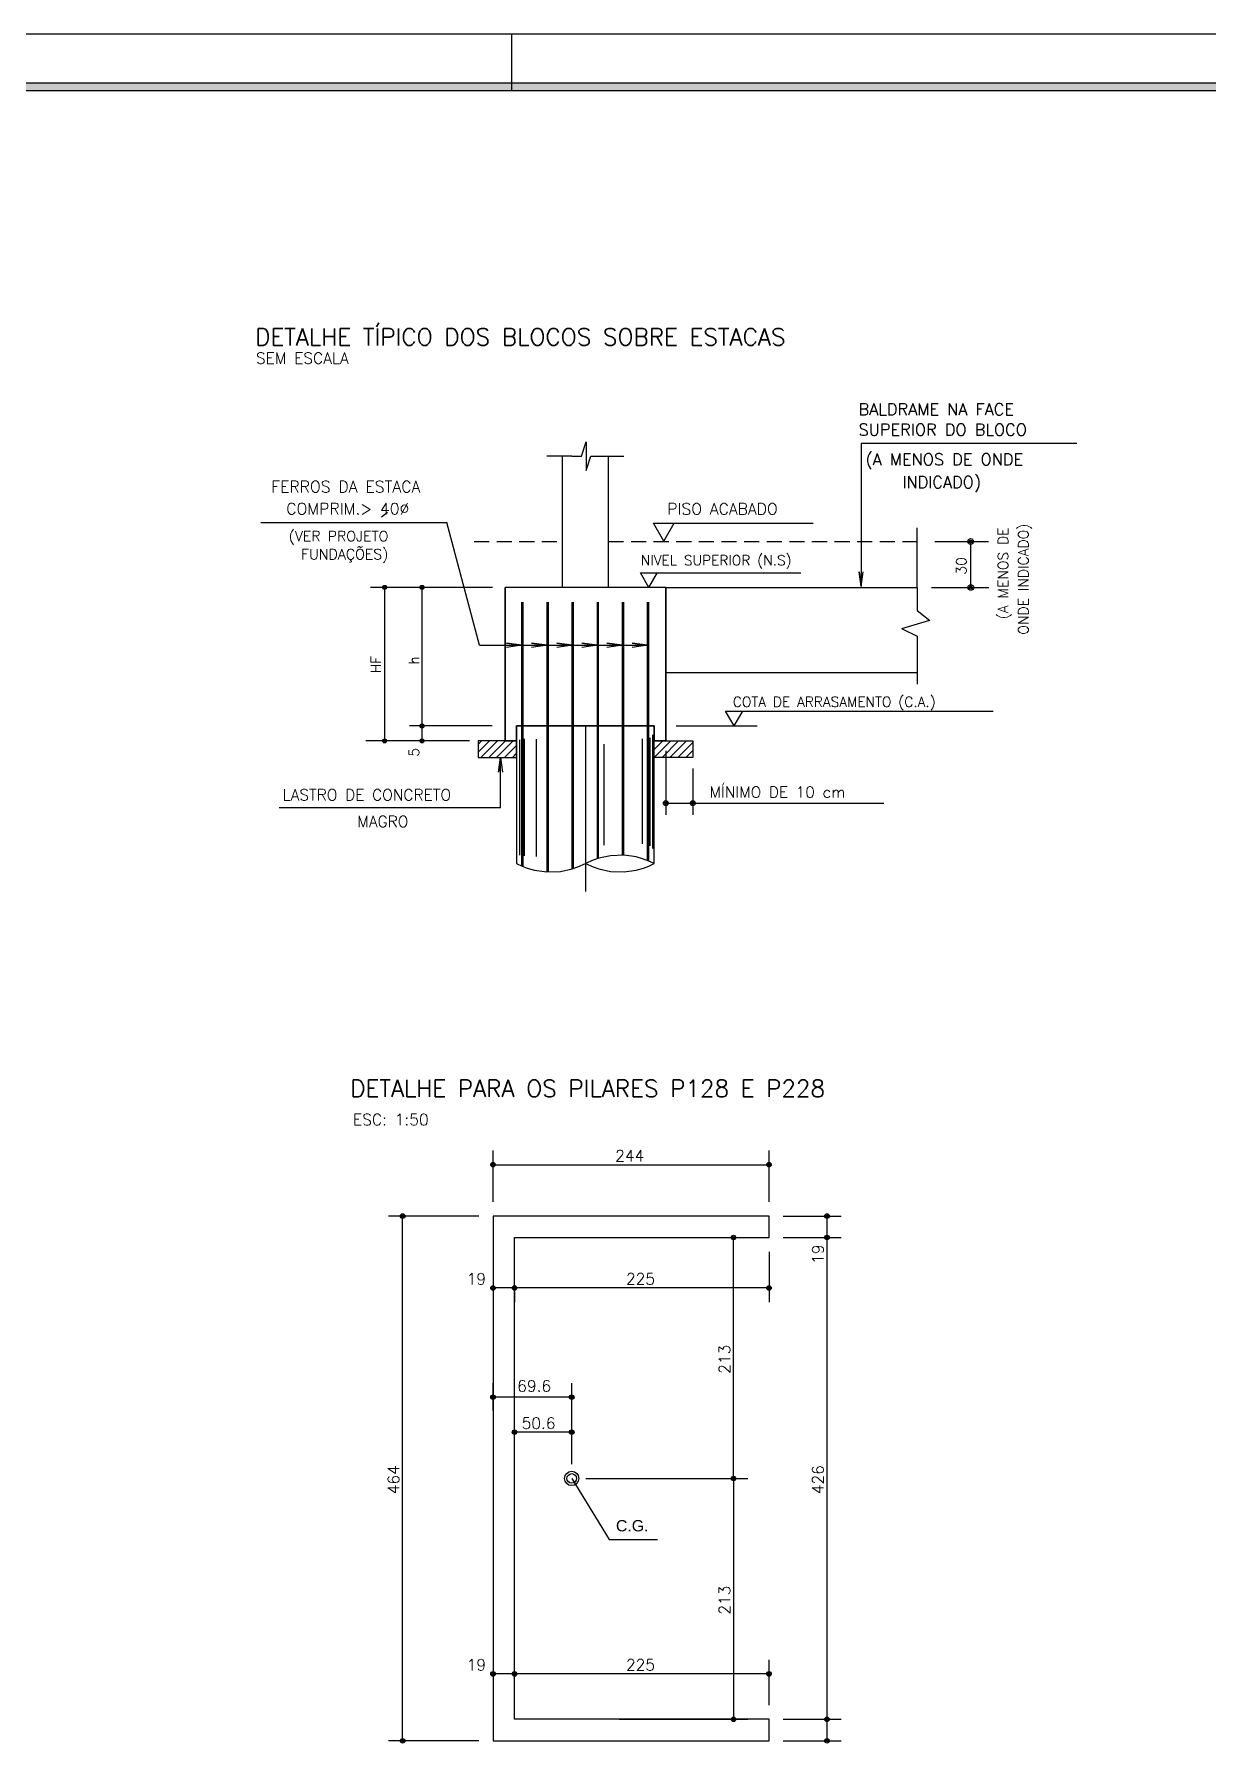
# Model space of a CAD drawing. Extents: x -5956 to 5211, y -572 to 5735.
# Drawn here: x 1803 to 3360, y 3465 to 5735 of the extents above; entities that cross this region are included whole.
import ezdxf

# ---------------------------------------------------------------- set-up
doc = ezdxf.new("R2010")
doc.units = 0
doc.header["$LTSCALE"] = 100
doc.header["$MEASUREMENT"] = 0
doc.linetypes.add('ESTILO_TQS_0002', pattern=[0.3, 0.2, -0.1])
doc.layers.get('0').update_dxf_attribs({"color": 245, "linetype": 'CONTINUOUS'})
for name, color, linetype in [('01', 7, 'CONTINUOUS'), ('120', 7, 'CONTINUOUS'), ('153', 7, 'CONTINUOUS'), ('16', 5, 'CONTINUOUS'), ('18', 4, 'CONTINUOUS'), ('2', 5, 'CONTINUOUS'), ('210', 7, 'ESTILO_TQS_0002'), ('220', 3, 'CONTINUOUS'), ('221', 102, 'CONTINUOUS')]:
    doc.layers.add(name, color=color, linetype=linetype)
doc.styles.get("Standard").update_dxf_attribs({"font": 'ROMANS.SHX'})
doc.styles.add('TQS_ARIAL', font='arial.ttf')

msp = doc.modelspace()

# ---------------------------------------------------------------- linework, layer by layer
for p, q in [((2436.288708, 5735.409286), (2436.288708, 5660.409286)), ((2529.113014, 5175.703693), (2535.481359, 5194.808801)), ((2535.481359, 5194.808801), (2535.481359, 5156.598586)), ((2516.376251, 5175.703693), (2483.215614, 5175.703693)), ((2504.037133, 5001.655148), (2504.037133, 5175.703693)), ((2516.376251, 5175.703693), (2529.113014, 5175.703693)), ((2535.481359, 5156.598586), (2541.849741, 5175.703693)), ((2541.849741, 5175.703693), (2554.586467, 5175.703693)), ((2554.586467, 5175.703693), (2585.251318, 5175.703693)), ((2564.959299, 5001.655148), (2564.959299, 5175.703693)), ((2638.524397, 5063.201244), (2624.89793, 5086.801928)), ((2624.89793, 5086.801928), (2836.513424, 5086.801928)), ((2638.524397, 5063.201244), (2652.296425, 5087.055006)), ((2974.572713, 5018.093686), (2974.572713, 5080.682374)), ((2997.730727, 5062.766881), (3069.296838, 5062.766881)), ((3045.626558, 5001.655148), (3045.626558, 5062.766881)), ((2618.595567, 5001.655148), (2607.301975, 5021.215352)), ((2607.301975, 5021.215352), (2820.249415, 5021.215352)), ((2618.595567, 5001.655148), (2630.009798, 5021.425102)), ((2974.572713, 5001.655148), (2974.572713, 5018.093686)), ((2411.184831, 5001.655148), (2249.606972, 5001.655148)), ((2268.221236, 4798.101462), (2268.221236, 5001.655148)), ((2317.766133, 4817.865933), (2317.766133, 5001.655148)), ((2641.147117, 5001.655148), (2974.572713, 5001.655148)), ((2974.572713, 5001.655148), (2974.572713, 4970.944485)), ((2993.469444, 5001.655148), (3069.378094, 5001.655148)), ((2990.958375, 4957.612648), (2953.872615, 4946.64762)), ((2974.352011, 4970.902337), (2991.283299, 4957.744456)), ((2954.41671, 4946.822343), (2974.572713, 4936.953549)), ((2974.572713, 4936.953549), (2974.572713, 4873.358913)), ((2641.147117, 4888.708497), (2974.572713, 4888.708497)), ((2731.749467, 4817.865933), (2720.455875, 4837.427508)), ((2720.455875, 4837.427508), (3075.416474, 4837.427508)), ((2731.749467, 4817.865933), (2743.163698, 4837.637258)), ((2410.8058, 4817.865933), (2301.101648, 4817.865933)), ((2317.766133, 4798.101462), (2317.766133, 4817.865933)), ((2625.746266, 4817.865933), (2443.250164, 4817.865933)), ((2443.250164, 4817.865933), (2443.250164, 4635.369832)), ((2534.498216, 4817.865933), (2534.498216, 4598.101207)), ((2625.746266, 4635.369832), (2625.746266, 4817.865933)), ((2654.805535, 4817.865933), (2762.368837, 4817.865933)), ((2380.872936, 4798.101462), (2243.379015, 4798.101462)), ((2443.250164, 4798.101462), (2392.144074, 4798.101462)), ((2392.144074, 4798.101462), (2392.144074, 4776.046416)), ((2392.144074, 4782.938627), (2407.306909, 4798.101462)), ((2392.144074, 4793.412911), (2396.832624, 4798.101462)), ((2395.726148, 4776.046416), (2417.781193, 4798.101462)), ((2406.200432, 4776.046416), (2428.255478, 4798.101462)), ((2416.674716, 4776.046416), (2438.729762, 4798.101462)), ((2427.149, 4776.046416), (2443.250164, 4792.14758)), ((2443.250164, 4779.383913), (2443.250164, 4798.101462)), ((2443.250164, 4777.175552), (2443.250164, 4798.101462)), ((2447.548693, 4646.612935), (2447.548693, 4799.609639)), ((2453.656997, 4645.724364), (2453.656997, 4801.023381)), ((2469.538358, 4644.835967), (2469.538532, 4800.552163)), ((2559.330288, 4659.939841), (2559.330114, 4793.95328)), ((2610.355659, 4661.716808), (2610.355659, 4801.023381)), ((2620.185237, 4659.051445), (2620.185237, 4801.966167)), ((2623.817099, 4655.497335), (2623.817099, 4806.208262)), ((2625.746266, 4779.383913), (2625.746266, 4798.101462)), ((2625.746266, 4777.175552), (2625.746266, 4798.101462)), ((2625.746266, 4798.101462), (2676.852356, 4798.101462)), ((2625.746266, 4776.215224), (2647.632503, 4798.101462)), ((2625.746266, 4786.689509), (2637.158219, 4798.101462)), ((2625.746266, 4797.163793), (2626.683935, 4798.101462)), ((2636.051742, 4776.046416), (2658.106787, 4798.101462)), ((2646.526026, 4776.046416), (2668.581072, 4798.101462)), ((2657.000311, 4776.046416), (2676.852356, 4795.898462)), ((2676.852356, 4798.101462), (2676.852356, 4776.046416)), ((2392.144074, 4776.046416), (2443.250164, 4776.046416)), ((2437.623285, 4776.046416), (2443.250164, 4781.673295)), ((2676.852356, 4776.046416), (2625.746266, 4776.046416)), ((2667.474595, 4776.046416), (2676.852356, 4785.424178)), ((2443.250164, 4635.369832), (2450.387969, 4632.022137)), ((2450.387969, 4632.022137), (2457.366785, 4629.38636)), ((2524.353795, 4630.812981), (2534.498041, 4635.369832)), ((2544.642462, 4639.926769), (2534.498216, 4635.369658)), ((2534.498216, 4635.370006), (2544.642462, 4630.812981)), ((2552.208757, 4642.482661), (2544.642462, 4639.926769)), ((2567.801035, 4645.725234), (2552.208757, 4642.482661)), ((2585.663211, 4646.339167), (2567.801035, 4645.725234)), ((2601.900619, 4644.072185), (2585.663211, 4646.339167)), ((2611.629645, 4641.353216), (2601.900619, 4644.072185)), ((2618.608288, 4638.717614), (2611.629645, 4641.353216)), ((2611.629645, 4629.386534), (2618.608288, 4632.022137)), ((2625.746266, 4635.369658), (2618.608288, 4638.717614)), ((2618.608288, 4632.022137), (2625.746266, 4635.370006)), ((2457.366785, 4629.38636), (2467.095855, 4626.667565)), ((2467.095855, 4626.667565), (2483.333046, 4624.400409)), ((2483.333046, 4624.400409), (2501.195439, 4625.014168)), ((2501.195439, 4625.014168), (2516.787499, 4628.256916)), ((2516.787499, 4628.256916), (2524.353795, 4630.812981)), ((2544.642462, 4630.812981), (2552.208757, 4628.25709)), ((2552.208757, 4628.25709), (2567.801035, 4625.014342)), ((2567.801035, 4625.014342), (2585.663211, 4624.400584)), ((2585.663211, 4624.400584), (2601.900619, 4626.667565)), ((2601.900619, 4626.667565), (2611.629645, 4629.386534))]:
    msp.add_line(p, q)
for points in [[(-5956.211292, -572.090714), (5211.288708, -572.090714), (5211.288708, 5735.409286), (-5956.211292, 5735.409286), (-5956.211292, -572.090714)], [(5136.288708, -497.090714), (5136.288708, -507.590714), (-5779.211292, -507.590714), (-5779.211292, 5670.909286), (5136.288708, 5670.909286), (5136.288708, 5660.409286), (-5768.711292, 5660.409286), (-5768.711292, -497.090714), (5136.288708, -497.090714)], [(-5768.711292, -497.090714), (5136.288708, -497.090714), (5136.288708, 5660.409286), (-5768.711292, 5660.409286), (-5768.711292, -497.090714)]]:
    msp.add_lwpolyline(points)
for centre, radius in [((3045.413361, 5062.642162), 3.784811), ((3045.413361, 5062.642162), 1.892406), ((2268.221236, 5001.655148), 2.666317), ((2268.221236, 5001.655148), 1.333159), ((2317.766133, 5001.655148), 2.666317), ((2317.766133, 5001.655148), 1.333159), ((3045.72303, 5001.655148), 3.784811), ((3045.72303, 5001.655148), 1.892406), ((2317.766133, 4817.865933), 2.666317), ((2317.766133, 4817.865933), 2.666317), ((2317.766133, 4817.865933), 1.333159), ((2317.766133, 4817.865933), 1.333159), ((2268.221236, 4798.101462), 2.666317), ((2268.221236, 4798.101462), 2.666317), ((2268.221236, 4798.101462), 1.333159), ((2268.221236, 4798.101462), 1.333159), ((2317.766133, 4798.101462), 2.666317), ((2317.766133, 4798.101462), 2.666317), ((2317.766133, 4798.101462), 1.333159), ((2317.766133, 4798.101462), 1.333159)]:
    msp.add_circle(centre, radius)
for points in [[(-5768.711292, 5660.409286), (-5779.211292, 5670.909286), (5136.288708, 5670.909286)], [(-5768.711292, 5660.409286), (5136.288708, 5670.909286), (5136.288708, 5660.409286)]]:
    msp.add_solid(points)
at = {"layer": '01'}
msp.add_lwpolyline([(2427.849315, 4798.101462), (2443.250164, 4798.101462), (2443.250164, 4817.865933), (2625.746266, 4817.865933), (2625.746266, 4798.101462), (2641.147117, 4798.101462), (2641.147117, 5001.655148), (2427.849315, 5001.655148), (2427.849315, 4798.101462)], dxfattribs=at)
at = {"layer": '120'}
msp.add_lwpolyline([(2427.849315, 4798.101462), (2443.250164, 4798.101462), (2443.250164, 4817.865933), (2625.746266, 4817.865933), (2625.746266, 4798.101462), (2641.147117, 4798.101462), (2641.147117, 5001.655148), (2427.849315, 5001.655148), (2427.849315, 4798.101462)], dxfattribs=at)
at = {"layer": '153'}
for p, q in [((2516.320588, 3819.777426), (2566.060977, 3738.735798)), ((2566.060977, 3738.735798), (2630.064129, 3738.735798))]:
    msp.add_line(p, q, dxfattribs=at)
at = {"layer": '18'}
for p, q in [((2427.849315, 4798.101462), (2427.849315, 5001.655148)), ((2641.147117, 5001.655148), (2641.147117, 4798.101462)), ((2443.250164, 4798.101462), (2443.250164, 4817.865933)), ((2443.250164, 4817.865933), (2625.746266, 4817.865933)), ((2625.746266, 4817.865933), (2625.746266, 4798.101462)), ((2427.849315, 4798.101462), (2443.250164, 4798.101462)), ((2641.147117, 4798.101462), (2625.746266, 4798.101462))]:
    msp.add_line(p, q, dxfattribs=at)
at = {"layer": '2'}
msp.add_lwpolyline([(2777.97212, 3471.777426), (2777.97212, 3500.277426), (2440.47212, 3500.277426), (2440.47212, 4139.277426), (2777.97212, 4139.277426), (2777.97212, 4167.777426), (2411.97212, 4167.777426), (2411.97212, 3471.777426), (2777.97212, 3471.777426)], dxfattribs=at)
at = {"layer": '210'}
for p, q in [((2386.758468, 5062.766881), (2504.037133, 5062.766881)), ((2564.959299, 5062.766881), (2974.572713, 5062.766881))]:
    msp.add_line(p, q, dxfattribs=at)
at = {"layer": '220'}
for p, q in [((2450.342569, 4632.043429), (2450.342569, 4981.890679)), ((2451.175793, 4631.724589), (2451.175793, 4981.890679)), ((2452.009018, 4631.409894), (2452.009018, 4981.890679)), ((2483.671538, 4624.41204), (2483.671538, 4981.890679)), ((2484.504762, 4624.440669), (2484.504762, 4981.890679)), ((2485.337986, 4624.469299), (2485.337986, 4981.890679)), ((2517.000506, 4628.328874), (2517.000506, 4981.890679)), ((2517.833731, 4628.610355), (2517.833731, 4981.890679)), ((2518.666955, 4628.891837), (2518.666955, 4981.890679)), ((2550.329475, 4641.847839), (2550.329475, 4981.890679)), ((2551.162699, 4642.129302), (2551.162699, 4981.890679)), ((2551.995924, 4642.410765), (2551.995924, 4981.890679)), ((2583.658444, 4646.270262), (2583.658444, 4981.890679)), ((2584.491668, 4646.2989), (2584.491668, 4981.890679)), ((2585.324893, 4646.327538), (2585.324893, 4981.890679)), ((2616.987413, 4639.329763), (2616.987413, 4981.890679)), ((2617.820637, 4639.015083), (2617.820637, 4981.890679)), ((2618.653861, 4638.696237), (2618.653861, 4981.890679))]:
    msp.add_line(p, q, dxfattribs=at)
at = {"layer": '221'}
for p, q in [((2103.903624, 5087.922332), (2350.591317, 5087.922332)), ((2263.995487, 5095.08526), (2271.895013, 5101.598383)), ((2393.819541, 4924.884773), (2350.591317, 5087.922332)), ((2676.793965, 4715.559781), (2930.289127, 4715.559781))]:
    msp.add_line(p, q, dxfattribs=at)
at = {"layer": '221', "color": 241}
for p, q in [((2641.147117, 4784.822575), (2641.147117, 4699.798882)), ((2676.793965, 4761.570537), (2676.793965, 4699.798882)), ((2641.147117, 4715.559781), (2676.793965, 4715.559781))]:
    msp.add_line(p, q, dxfattribs=at)
at = {"layer": '221', "color": 11, "linetype": 'Continuous'}
for p, q in [((2411.97212, 4186.527426), (2411.97212, 4254.640118)), ((2777.97212, 4186.527426), (2777.97212, 4254.640118)), ((2411.97212, 4235.890118), (2777.97212, 4235.890118)), ((2393.22212, 4167.777426), (2273.292648, 4167.777426)), ((2292.042648, 3471.777426), (2292.042648, 4167.777426)), ((2411.97212, 4167.777426), (2411.97212, 4167.777426)), ((2411.97212, 4167.777426), (2411.97212, 4167.777426)), ((2777.97212, 4167.777426), (2777.97212, 4167.777426)), ((2777.97212, 4167.777426), (2777.97212, 4167.777426)), ((2796.72212, 4167.777426), (2873.610842, 4167.777426)), ((2854.860842, 4167.777426), (2854.860842, 4139.277426)), ((2691.469744, 4139.277426), (2691.469744, 4139.277426)), ((2710.219744, 4139.277426), (2749.725998, 4139.277426)), ((2730.975998, 3819.777426), (2730.975998, 4139.277426)), ((2777.97212, 4139.277426), (2777.97212, 4139.277426)), ((2777.97212, 4139.277426), (2777.97212, 4139.277426)), ((2777.97212, 4139.277426), (2777.97212, 4139.277426)), ((2796.72212, 4139.277426), (2873.610842, 4139.277426)), ((2796.72212, 4139.277426), (2873.610842, 4139.277426)), ((2854.860842, 4139.277426), (2854.860842, 3500.277426)), ((2411.97212, 4118.664847), (2411.97212, 4118.664847)), ((2777.97212, 4120.527426), (2777.97212, 4053.701143)), ((2411.97212, 4099.914847), (2411.97212, 4053.701143)), ((2440.47212, 4086.670744), (2440.47212, 4086.670744)), ((2440.47212, 4086.670744), (2440.47212, 4086.670744)), ((2440.47212, 4072.451143), (2411.97212, 4072.451143)), ((2777.97212, 4072.451143), (2440.47212, 4072.451143)), ((2440.47212, 4067.920744), (2440.47212, 4053.701143)), ((2440.47212, 4067.920744), (2440.47212, 4053.701143)), ((2411.97212, 3909.815345), (2411.97212, 3946.236016)), ((2516.320588, 3927.486016), (2411.97212, 3927.486016)), ((2516.320588, 3838.527426), (2516.320588, 3946.236016)), ((2411.97212, 3891.065345), (2411.97212, 3891.065345)), ((2440.47212, 3838.527426), (2440.47212, 3899.799578)), ((2516.320588, 3838.527426), (2516.320588, 3899.799578)), ((2516.320588, 3881.049578), (2440.47212, 3881.049578)), ((2440.47212, 3819.777426), (2440.47212, 3819.777426)), ((2516.320588, 3819.777426), (2516.320588, 3819.777426)), ((2516.320588, 3819.777426), (2516.320588, 3819.777426)), ((2516.320588, 3819.777426), (2516.320588, 3819.777426)), ((2516.320588, 3819.777426), (2516.320588, 3819.777426)), ((2535.070588, 3819.777426), (2749.725998, 3819.777426)), ((2535.070588, 3819.777426), (2749.725998, 3819.777426)), ((2730.975998, 3819.777426), (2730.975998, 3500.277426)), ((2411.97212, 3608.706122), (2411.97212, 3608.706122)), ((2411.97212, 3589.956122), (2411.97212, 3541.727975)), ((2440.47212, 3572.710657), (2440.47212, 3579.227975)), ((2440.47212, 3572.710657), (2440.47212, 3579.227975)), ((2777.97212, 3519.027426), (2777.97212, 3579.227975)), ((2440.47212, 3560.477975), (2411.97212, 3560.477975)), ((2777.97212, 3560.477975), (2440.47212, 3560.477975)), ((2440.47212, 3553.960657), (2440.47212, 3553.960657)), ((2440.47212, 3553.960657), (2440.47212, 3553.960657)), ((2560.620867, 3500.277426), (2560.620867, 3500.277426)), ((2579.370867, 3500.277426), (2749.725998, 3500.277426)), ((2777.97212, 3500.277426), (2777.97212, 3500.277426)), ((2777.97212, 3500.277426), (2777.97212, 3500.277426)), ((2777.97212, 3500.277426), (2777.97212, 3500.277426)), ((2796.72212, 3500.277426), (2873.610842, 3500.277426)), ((2796.72212, 3500.277426), (2873.610842, 3500.277426)), ((2854.860842, 3500.277426), (2854.860842, 3471.777426)), ((2393.22212, 3471.777426), (2273.292648, 3471.777426)), ((2411.97212, 3471.777426), (2411.97212, 3471.777426)), ((2411.97212, 3471.777426), (2411.97212, 3471.777426)), ((2777.97212, 3471.777426), (2777.97212, 3471.777426)), ((2777.97212, 3471.777426), (2777.97212, 3471.777426)), ((2796.72212, 3471.777426), (2873.610842, 3471.777426))]:
    msp.add_line(p, q, dxfattribs=at)
at = {"layer": '221'}
for points in [[(3186.076819, 5192.374005), (2900.131554, 5192.374005), (2900.131554, 5002.801362), (2897.570884, 5022.251567), (2900.131554, 5002.801362), (2902.69222, 5022.251568)], [(2393.819541, 4924.884773), (2583.658444, 4924.884773), (2563.006046, 4927.603713), (2583.658444, 4924.884773), (2563.006046, 4922.165834)], [(2393.819541, 4924.884773), (2550.329475, 4924.884773), (2529.677078, 4927.603713), (2550.329475, 4924.884773), (2529.677078, 4922.165834)], [(2393.819541, 4924.884773), (2517.000506, 4924.884773), (2496.348109, 4927.603713), (2517.000506, 4924.884773), (2496.348109, 4922.165834)], [(2393.819541, 4924.884773), (2483.671538, 4924.884773), (2463.01914, 4927.603713), (2483.671538, 4924.884773), (2463.01914, 4922.165834)], [(2393.819541, 4924.884773), (2450.342569, 4924.884773), (2429.690171, 4927.603713), (2450.342569, 4924.884773), (2429.690171, 4922.165834)], [(2407.017515, 4924.884773), (2616.987413, 4924.884773), (2596.335015, 4927.603713), (2616.987413, 4924.884773), (2596.335015, 4922.165834)], [(2128.171028, 4709.790692), (2421.948376, 4709.790692), (2421.948376, 4775.978296), (2419.387706, 4756.528092), (2421.948376, 4775.978296), (2424.509042, 4756.528091)]]:
    msp.add_lwpolyline(points, dxfattribs=at)
at = {"layer": '221', "color": 241}
for centre, radius in [((2641.147117, 4715.559781), 3.318085), ((2641.147117, 4715.559781), 1.659042), ((2676.793965, 4715.559781), 3.318085), ((2676.793965, 4715.559781), 1.659042)]:
    msp.add_circle(centre, radius, dxfattribs=at)
at = {"layer": '221', "color": 11, "linetype": 'Continuous'}
for centre, radius in [((2411.97212, 4235.890118), 3), ((2411.97212, 4235.890118), 1.5), ((2777.97212, 4235.890118), 3), ((2777.97212, 4235.890118), 1.5), ((2292.042648, 4167.777426), 3), ((2292.042648, 4167.777426), 1.5), ((2854.860842, 4167.777426), 3), ((2854.860842, 4167.777426), 1.5), ((2730.975998, 4139.277426), 3), ((2730.975998, 4139.277426), 1.5), ((2854.860842, 4139.277426), 3), ((2854.860842, 4139.277426), 3), ((2854.860842, 4139.277426), 1.5), ((2854.860842, 4139.277426), 1.5), ((2411.97212, 4072.451143), 3), ((2411.97212, 4072.451143), 1.5), ((2440.47212, 4072.451143), 3), ((2440.47212, 4072.451143), 3), ((2440.47212, 4072.451143), 1.5), ((2440.47212, 4072.451143), 1.5), ((2777.97212, 4072.451143), 3), ((2777.97212, 4072.451143), 1.5), ((2411.97212, 3927.486016), 3), ((2411.97212, 3927.486016), 1.5), ((2516.320588, 3927.486016), 3), ((2516.320588, 3927.486016), 1.5), ((2440.47212, 3881.049578), 3), ((2440.47212, 3881.049578), 1.5), ((2516.320588, 3881.049578), 3), ((2516.320588, 3881.049578), 1.5), ((2730.975998, 3819.777426), 3), ((2730.975998, 3819.777426), 3), ((2730.975998, 3819.777426), 1.5), ((2730.975998, 3819.777426), 1.5), ((2411.97212, 3560.477975), 3), ((2411.97212, 3560.477975), 1.5), ((2440.47212, 3560.477975), 3), ((2440.47212, 3560.477975), 3), ((2440.47212, 3560.477975), 1.5), ((2440.47212, 3560.477975), 1.5), ((2777.97212, 3560.477975), 3), ((2777.97212, 3560.477975), 1.5), ((2730.975998, 3500.277426), 3), ((2730.975998, 3500.277426), 1.5), ((2854.860842, 3500.277426), 3), ((2854.860842, 3500.277426), 3), ((2854.860842, 3500.277426), 1.5), ((2854.860842, 3500.277426), 1.5), ((2292.042648, 3471.777426), 3), ((2854.860842, 3471.777426), 3), ((2292.042648, 3471.777426), 1.5), ((2854.860842, 3471.777426), 1.5)]:
    msp.add_circle(centre, radius, dxfattribs=at)
at = {"layer": '221'}
for radius in [9.456605, 6.341934]:
    msp.add_circle((2516.320588, 3819.777426), radius, dxfattribs=at)

# ---------------------------------------------------------------- texts
for s, height, p in [('SEM ESCALA', 14.9625, (2097.517788, 5298.302521)), ('NIVEL SUPERIOR (N.S)', 13.331587, (2608.063873, 5031.001842)), ('COTA DE ARRASAMENTO (C.A.)', 13.331587, (2730.014026, 4843.275369)), ('ESC: 1:50', 15, (2226.210273, 4288.30469))]:
    msp.add_text(s, height=height).set_placement(p)
for s, height, rotation, p in [('PISO ACABADO', 15.109132, 360, (2643.148406, 5098.264323)), ('(A MENOS DE', 13.46625, 90, (3095.129159, 4959.35878)), ('ONDE INDICADO)', 13.46625, 90, (3122.092987, 4939.011456)), ('30', 13.5, 90, (3039.738188, 5018.567802)), ('HF', 13.35, 90, (2263.274809, 4887.805363)), ('h', 13.331587, 90, (2313.766656, 4899.168785)), ('5', 13.331587, 90, (2313.766656, 4777.187728))]:
    msp.add_text(s, height=height, rotation=rotation).set_placement(p)
at = {"layer": '153', "style": 'TQS_ARIAL'}
msp.add_text('C.G.', height=15, dxfattribs=at).set_placement((2574.989518, 3749.577282))
at = {"layer": '16'}
for s, height, p in [('DETALHE TÍPICO DOS BLOCOS SOBRE ESTACAS', 22.518562, (2096.414375, 5322.693726)), ('DETALHE PARA OS PILARES P128 E P228', 22.5, (2222.56818, 4325.850239))]:
    msp.add_text(s, height=height, dxfattribs=at).set_placement(p)
at = {"layer": '221'}
for s, height, p in [('BALDRAME NA FACE', 15.674058, (2896.687953, 5230.148292)), ('SUPERIOR DO BLOCO', 15.694432, (2896.744238, 5203.06061)), ('(A MENOS DE ONDE', 15.674058, (2906.013651, 5163.640218)), ('INDICADO)', 15.674058, (2954.937432, 5133.354068))]:
    msp.add_text(s, height=height, dxfattribs=at).set_placement(p)
for s, height, p in [('FERROS DA ESTACA', 15.183196, (2117.745882, 5127.720267)), ('COMPRIM.> 40%%c', 15.183196, (2137.640704, 5098.422603)), ('(VER PROJETO', 13.70191, (2140.937955, 5062.778765)), ('FUNDAÇÕES)', 13.70191, (2157.367175, 5038.862811)), ('LASTRO DE CONCRETO', 14.904494, (2132.71518, 4719.041688)), ('MAGRO', 14.904494, (2231.939493, 4683.803985))]:
    msp.add_text(s, height=height, rotation=360, dxfattribs=at).set_placement(p)
at = {"layer": '221', "color": 241}
msp.add_text('MÍNIMO DE 10 cm', height=14.812875, dxfattribs=at).set_placement((2699.108256, 4722.78436))
at = {"layer": '221', "color": 11, "linetype": 'Continuous'}
for s, p in [('244', (2573.97212, 4240.390118)), ('19', (2376.972125, 4076.951143)), ('225', (2588.22212, 4076.951143)), ('69.6', (2444.038729, 3934.881514)), ('50.6', (2449.896354, 3885.549578)), ('19', (2376.972125, 3564.977975)), ('225', (2588.22212, 3564.977975))]:
    msp.add_text(s, height=15, dxfattribs=at).set_placement(p)
for s, p in [('19', (2850.360842, 4104.277431)), ('213', (2726.475998, 3958.527426)), ('464', (2287.542648, 3798.777426)), ('426', (2850.360842, 3798.777426)), ('213', (2726.475998, 3639.027426))]:
    msp.add_text(s, height=15, rotation=90, dxfattribs=at).set_placement(p)

doc.saveas('drawing.dxf')
